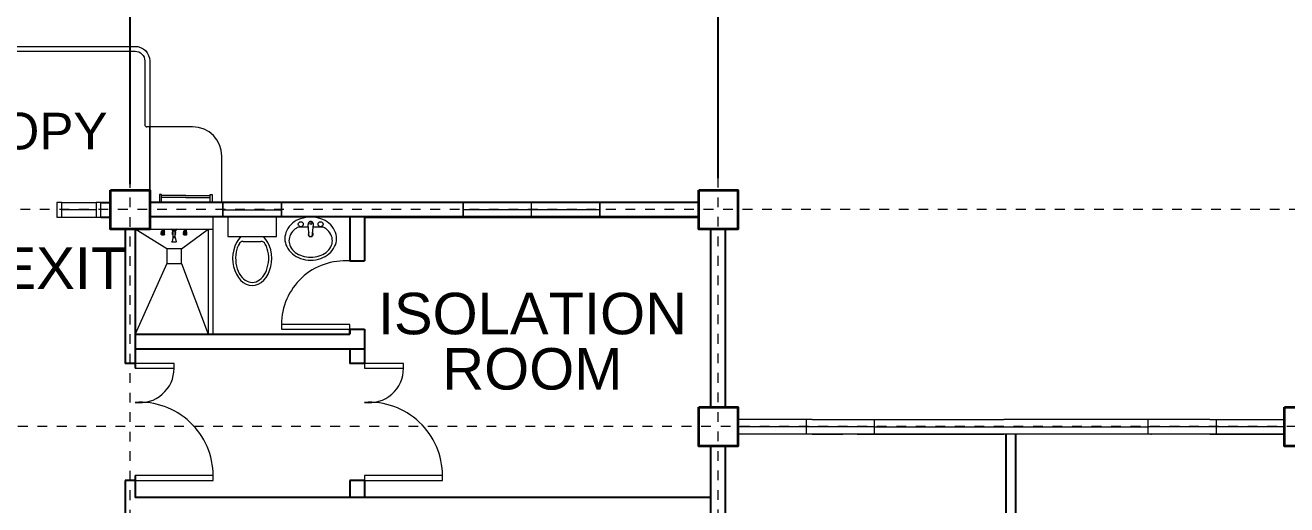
# Model space of a CAD drawing. Header units: millimetres. Extents: x 63005 to 126950, y 36019 to 74749.
# Drawn here: x 63075.6 to 63088.53, y 36163.12 to 36168.03 of the extents above; entities that cross this region are included whole.
import ezdxf

# ---------------------------------------------------------------- set-up
doc = ezdxf.new("R2010")
doc.units = ezdxf.units.MM
doc.header["$LTSCALE"] = 0.04
doc.linetypes.add('PHANTOM', pattern=[2.5, 1.25, -0.25, 0.25, -0.25, 0.25, -0.25])
doc.styles.get("Standard").update_dxf_attribs({"font": 'arial.ttf', "width": 0.8})
doc.styles.add('SWISSLT175', font='swissl.ttf', dxfattribs={"height": 0.175})
doc.dimstyles.new('dimension', dxfattribs={"dimtxt": 0.9, "dimasz": 0.3, "dimexe": 0.18, "dimexo": 0.0625, "dimgap": 0.09, "dimtad": 0, "dimzin": 0, "dimdsep": 46, "dimtxsty": 'Standard', "dimblk": 'OBLIQUE', "dimcen": 0.09, "dimclrd": 256, "dimclre": 256, "dimclrt": 256, "dimadec": 0, "dimazin": 0, "dimtfac": 1, "dimtofl": 0, "dimtmove": 0, "dimatfit": 3, "dimldrblk": 'OBLIQUE', "dimfxl": 1, "dimtolj": 1, "dimtzin": 0, "dimarcsym": 0})

# ---------------------------------------------------------------- blocks, each defined once
blk = doc.blocks.new('_Oblique')
at = {"color": 0, "linetype": 'ByBlock', "lineweight": -2}
blk.add_line((-0.5, -0.5), (0.5, 0.5), dxfattribs=at)
blk = doc.blocks.new('*D366')
at = {"lineweight": -2, "transparency": 16777216}
for p, q in [((63073.577, 36166.402), (63073.577, 36169.472)), ((63076.677, 36166.402), (63076.677, 36169.472)), ((63073.577, 36169.292), (63074.103, 36169.292)), ((63076.677, 36169.292), (63076.15, 36169.292))]:
    blk.add_line(p, q, dxfattribs=at)
at = {"layer": 'Defpoints', "color": 0, "linetype": 'ByBlock', "lineweight": 25, "transparency": 16777216}
for p in [(63076.677, 36169.292), (63073.577, 36166.339), (63076.677, 36166.339)]:
    blk.add_point(p, dxfattribs=at)
at = {"linetype": 'ByBlock', "lineweight": -2, "transparency": 16777216, "xscale": 0.3, "yscale": 0.3, "zscale": 0.3, "rotation": 180}
blk.add_blockref('_Oblique', (63073.577, 36169.292), dxfattribs=at)
at = {"linetype": 'ByBlock', "lineweight": -2, "transparency": 16777216, "xscale": 0.3, "yscale": 0.3, "zscale": 0.3}
blk.add_blockref('_Oblique', (63076.677, 36169.292), dxfattribs=at)
at = {"linetype": 'ByBlock', "lineweight": 5, "transparency": 16777216, "insert": (63075.127, 36169.292), "char_height": 0.9, "attachment_point": 5}
blk.add_mtext('\\A1;3.10', dxfattribs=at)
blk = doc.blocks.new('*D367')
at = {"lineweight": -2, "transparency": 16777216}
for p, q in [((63076.677, 36166.402), (63076.677, 36169.472)), ((63082.702, 36166.464), (63082.702, 36169.472)), ((63076.677, 36169.292), (63078.663, 36169.292)), ((63082.702, 36169.292), (63080.715, 36169.292))]:
    blk.add_line(p, q, dxfattribs=at)
at = {"layer": 'Defpoints', "color": 0, "linetype": 'ByBlock', "lineweight": 25, "transparency": 16777216}
for p in [(63082.702, 36169.292), (63076.677, 36166.339), (63082.702, 36166.402)]:
    blk.add_point(p, dxfattribs=at)
at = {"linetype": 'ByBlock', "lineweight": -2, "transparency": 16777216, "xscale": 0.3, "yscale": 0.3, "zscale": 0.3, "rotation": 180}
blk.add_blockref('_Oblique', (63076.677, 36169.292), dxfattribs=at)
at = {"linetype": 'ByBlock', "lineweight": -2, "transparency": 16777216, "xscale": 0.3, "yscale": 0.3, "zscale": 0.3}
blk.add_blockref('_Oblique', (63082.702, 36169.292), dxfattribs=at)
at = {"linetype": 'ByBlock', "lineweight": 5, "transparency": 16777216, "insert": (63079.689, 36169.292), "char_height": 0.9, "attachment_point": 5}
blk.add_mtext('\\A1;6.00', dxfattribs=at)
blk = doc.blocks.new('*D368')
at = {"lineweight": -2, "transparency": 16777216}
for p, q in [((63082.702, 36166.464), (63082.702, 36169.472)), ((63088.702, 36164.18), (63088.702, 36169.472)), ((63082.702, 36169.292), (63084.676, 36169.292)), ((63088.702, 36169.292), (63086.728, 36169.292))]:
    blk.add_line(p, q, dxfattribs=at)
at = {"layer": 'Defpoints', "color": 0, "linetype": 'ByBlock', "lineweight": 25, "transparency": 16777216}
for p in [(63088.702, 36169.292), (63082.702, 36166.402), (63088.702, 36164.117)]:
    blk.add_point(p, dxfattribs=at)
at = {"linetype": 'ByBlock', "lineweight": -2, "transparency": 16777216, "xscale": 0.3, "yscale": 0.3, "zscale": 0.3, "rotation": 180}
blk.add_blockref('_Oblique', (63082.702, 36169.292), dxfattribs=at)
at = {"linetype": 'ByBlock', "lineweight": -2, "transparency": 16777216, "xscale": 0.3, "yscale": 0.3, "zscale": 0.3}
blk.add_blockref('_Oblique', (63088.702, 36169.292), dxfattribs=at)
at = {"linetype": 'ByBlock', "lineweight": 5, "transparency": 16777216, "insert": (63085.702, 36169.292), "char_height": 0.9, "attachment_point": 5}
blk.add_mtext('\\A1;6.00', dxfattribs=at)

msp = doc.modelspace()

# ---------------------------------------------------------------- linework, layer by layer
at = {"color": 0, "linetype": 'PHANTOM', "lineweight": 5, "transparency": 33554495}
for p, q in [((63076.677, 36125.164), (63076.677, 36174.339)), ((63082.702, 36125.166), (63082.702, 36174.339)), ((63114.252, 36166.142), (63046.877, 36166.139)), ((63098.627, 36163.917), (63050.876, 36163.915))]:
    msp.add_line(p, q, dxfattribs=at)
at = {"color": 0, "linetype": 'ByBlock', "lineweight": 9}
for p, q in [((63077.317, 36166.989), (63076.847, 36166.989)), ((63077.617, 36166.214), (63077.617, 36166.689)), ((63076.877, 36166.214), (63077.627, 36166.214)), ((63076.997, 36166.294), (63076.977, 36166.294)), ((63076.977, 36166.294), (63076.977, 36166.214)), ((63076.997, 36166.214), (63076.997, 36166.294)), ((63077.247, 36166.284), (63076.997, 36166.284)), ((63077.247, 36166.264), (63076.997, 36166.264)), ((63077.247, 36166.284), (63077.497, 36166.284)), ((63077.247, 36166.264), (63077.497, 36166.264)), ((63077.497, 36166.214), (63077.497, 36166.294)), ((63077.497, 36166.294), (63077.517, 36166.294)), ((63077.517, 36166.294), (63077.517, 36166.214)), ((63077.517, 36166.214), (63077.617, 36166.214)), ((63077.627, 36166.214), (63077.627, 36166.065)), ((63078.227, 36166.065), (63078.227, 36166.215)), ((63081.489, 36166.215), (63080.089, 36166.215)), ((63080.089, 36166.215), (63080.089, 36166.064)), ((63080.789, 36166.064), (63080.789, 36166.215)), ((63081.489, 36166.064), (63081.489, 36166.215)), ((63077.627, 36166.14), (63078.227, 36166.14)), ((63077.627, 36166.065), (63078.227, 36166.065)), ((63081.489, 36166.14), (63080.089, 36166.139)), ((63076.877, 36165.939), (63077.527, 36165.939)), ((63080.789, 36166.064), (63081.489, 36166.064)), ((63083.664, 36163.99), (63082.902, 36163.99)), ((63082.902, 36163.99), (63082.902, 36163.99)), ((63084.302, 36163.915), (63082.902, 36163.915)), ((63083.602, 36163.99), (63083.602, 36163.84)), ((63083.664, 36163.99), (63084.864, 36163.99)), ((63084.302, 36163.84), (63084.302, 36163.99)), ((63084.302, 36163.915), (63087.102, 36163.915)), ((63084.864, 36163.99), (63085.627, 36163.99)), ((63085.777, 36163.99), (63085.627, 36163.99)), ((63086.539, 36163.99), (63085.777, 36163.99)), ((63087.739, 36163.99), (63086.539, 36163.99)), ((63087.102, 36163.99), (63087.102, 36163.84)), ((63088.502, 36163.915), (63087.102, 36163.915)), ((63087.739, 36163.99), (63088.502, 36163.99)), ((63087.802, 36163.99), (63087.802, 36163.84)), ((63088.502, 36163.84), (63082.902, 36163.84)), ((63083.664, 36163.84), (63083.977, 36163.84)), ((63084.127, 36163.84), (63084.864, 36163.84)), ((63084.864, 36163.84), (63085.627, 36163.84)), ((63086.539, 36163.84), (63085.777, 36163.84)), ((63087.739, 36163.84), (63086.539, 36163.84)), ((63087.739, 36163.84), (63088.502, 36163.84)), ((63082.627, 36163.19), (63082.627, 36163.717))]:
    msp.add_line(p, q, dxfattribs=at)
at = {"color": 1, "linetype": 'ByBlock', "lineweight": 13}
for p, q in [((63075.977, 36166.214), (63076.327, 36166.214)), ((63076.327, 36166.139), (63075.977, 36166.139)), ((63075.977, 36166.064), (63076.327, 36166.064))]:
    msp.add_line(p, q, dxfattribs=at)
at = {"color": 4, "linetype": 'ByBlock', "lineweight": 25}
for p, q in [((63076.377, 36166.214), (63076.477, 36166.214)), ((63082.502, 36166.215), (63076.877, 36166.214)), ((63082.502, 36166.065), (63076.877, 36166.065)), ((63076.377, 36166.064), (63076.477, 36166.064)), ((63076.627, 36165.939), (63076.627, 36164.565)), ((63076.727, 36165.939), (63076.727, 36164.514)), ((63079.077, 36166.064), (63082.502, 36166.064)), ((63082.627, 36164.117), (63082.627, 36165.941)), ((63082.777, 36164.117), (63082.777, 36165.941)), ((63076.727, 36164.565), (63076.627, 36164.565)), ((63085.652, 36157.19), (63085.652, 36163.84)), ((63085.752, 36157.19), (63085.752, 36163.84)), ((63082.627, 36160.342), (63082.627, 36163.717)), ((63082.777, 36160.342), (63082.777, 36163.717)), ((63076.627, 36163.364), (63076.627, 36163.14)), ((63076.727, 36163.364), (63076.627, 36163.364)), ((63076.727, 36163.414), (63076.727, 36163.19)), ((63076.627, 36163.14), (63076.627, 36162.889)), ((63082.627, 36163.19), (63076.727, 36163.19))]:
    msp.add_line(p, q, dxfattribs=at)
at = {"color": 0, "linetype": 'ByBlock', "lineweight": 9, "ltscale": 0.3}
for p, q in [((63077.052, 36165.739), (63076.727, 36165.939)), ((63077.202, 36165.739), (63077.477, 36165.939)), ((63077.052, 36165.589), (63076.727, 36164.864)), ((63077.202, 36165.589), (63077.477, 36164.864))]:
    msp.add_line(p, q, dxfattribs=at)
at = {"lineweight": 9}
for p, q in [((63076.996, 36165.939), (63077.03, 36165.939)), ((63076.996, 36165.939), (63077.03, 36165.939)), ((63076.996, 36165.939), (63077, 36165.932)), ((63076.996, 36165.939), (63076.996, 36165.939)), ((63077.03, 36165.939), (63077.027, 36165.932)), ((63077.03, 36165.939), (63077.03, 36165.939)), ((63077.109, 36165.934), (63077.098, 36165.939)), ((63077.098, 36165.939), (63077.156, 36165.939)), ((63077.156, 36165.939), (63077.144, 36165.934)), ((63077.223, 36165.939), (63077.223, 36165.939)), ((63077.223, 36165.939), (63077.227, 36165.932)), ((63077.223, 36165.939), (63077.257, 36165.939)), ((63077.223, 36165.939), (63077.257, 36165.939)), ((63077.257, 36165.939), (63077.254, 36165.932)), ((63077.257, 36165.939), (63077.257, 36165.939)), ((63077.677, 36166.064), (63077.677, 36165.864)), ((63078.177, 36166.064), (63077.677, 36166.064)), ((63078.177, 36165.864), (63078.177, 36166.064)), ((63078.512, 36165.866), (63078.499, 36165.988)), ((63078.541, 36165.866), (63078.555, 36165.988)), ((63076.996, 36165.906), (63076.999, 36165.91)), ((63076.996, 36165.884), (63076.996, 36165.906)), ((63076.996, 36165.884), (63077.03, 36165.884)), ((63077, 36165.882), (63076.996, 36165.884)), ((63076.999, 36165.918), (63077, 36165.92)), ((63076.999, 36165.918), (63077.027, 36165.918)), ((63076.999, 36165.912), (63076.999, 36165.918)), ((63077, 36165.932), (63077.027, 36165.932)), ((63077, 36165.92), (63077.026, 36165.92)), ((63077, 36165.906), (63077.007, 36165.906)), ((63077, 36165.893), (63077, 36165.905)), ((63077, 36165.882), (63077.026, 36165.882)), ((63077, 36165.881), (63077, 36165.882)), ((63077, 36165.881), (63077.026, 36165.881)), ((63077.002, 36165.932), (63077.002, 36165.92)), ((63077.007, 36165.893), (63077.007, 36165.905)), ((63077.026, 36165.906), (63077.019, 36165.906)), ((63077.019, 36165.893), (63077.019, 36165.905)), ((63077.025, 36165.932), (63077.025, 36165.92)), ((63077.027, 36165.918), (63077.026, 36165.92)), ((63077.026, 36165.893), (63077.026, 36165.905)), ((63077.026, 36165.882), (63077.03, 36165.884)), ((63077.026, 36165.881), (63077.026, 36165.882)), ((63077.027, 36165.912), (63077.027, 36165.918)), ((63077.03, 36165.906), (63077.028, 36165.91)), ((63077.03, 36165.884), (63077.03, 36165.906)), ((63077.114, 36165.854), (63077.106, 36165.812)), ((63077.146, 36165.807), (63077.107, 36165.807)), ((63077.144, 36165.934), (63077.109, 36165.934)), ((63077.109, 36165.924), (63077.109, 36165.934)), ((63077.109, 36165.934), (63077.144, 36165.934)), ((63077.144, 36165.924), (63077.109, 36165.924)), ((63077.11, 36165.906), (63077.112, 36165.91)), ((63077.11, 36165.884), (63077.11, 36165.906)), ((63077.11, 36165.884), (63077.119, 36165.884)), ((63077.114, 36165.882), (63077.11, 36165.884)), ((63077.113, 36165.918), (63077.114, 36165.92)), ((63077.113, 36165.918), (63077.119, 36165.918)), ((63077.113, 36165.912), (63077.113, 36165.918)), ((63077.114, 36165.92), (63077.119, 36165.92)), ((63077.114, 36165.906), (63077.119, 36165.906)), ((63077.114, 36165.893), (63077.114, 36165.905)), ((63077.114, 36165.882), (63077.119, 36165.882)), ((63077.114, 36165.881), (63077.114, 36165.882)), ((63077.114, 36165.881), (63077.119, 36165.881)), ((63077.114, 36165.862), (63077.114, 36165.854)), ((63077.139, 36165.862), (63077.114, 36165.862)), ((63077.114, 36165.854), (63077.139, 36165.854)), ((63077.114, 36165.854), (63077.139, 36165.854)), ((63077.115, 36165.924), (63077.115, 36165.92)), ((63077.119, 36165.862), (63077.119, 36165.924)), ((63077.119, 36165.924), (63077.134, 36165.924)), ((63077.134, 36165.924), (63077.134, 36165.862)), ((63077.134, 36165.92), (63077.14, 36165.92)), ((63077.134, 36165.918), (63077.141, 36165.918)), ((63077.14, 36165.906), (63077.134, 36165.906)), ((63077.134, 36165.884), (63077.143, 36165.884)), ((63077.134, 36165.882), (63077.14, 36165.882)), ((63077.134, 36165.881), (63077.14, 36165.881)), ((63077.138, 36165.924), (63077.138, 36165.92)), ((63077.139, 36165.854), (63077.139, 36165.862)), ((63077.139, 36165.854), (63077.148, 36165.812)), ((63077.141, 36165.918), (63077.14, 36165.92)), ((63077.14, 36165.893), (63077.14, 36165.905)), ((63077.14, 36165.882), (63077.143, 36165.884)), ((63077.14, 36165.881), (63077.14, 36165.882)), ((63077.141, 36165.912), (63077.141, 36165.918)), ((63077.143, 36165.906), (63077.141, 36165.91)), ((63077.143, 36165.884), (63077.143, 36165.906)), ((63077.144, 36165.934), (63077.144, 36165.924)), ((63077.224, 36165.906), (63077.226, 36165.91)), ((63077.224, 36165.884), (63077.224, 36165.906)), ((63077.227, 36165.882), (63077.224, 36165.884)), ((63077.224, 36165.884), (63077.257, 36165.884)), ((63077.226, 36165.918), (63077.227, 36165.92)), ((63077.226, 36165.912), (63077.226, 36165.918)), ((63077.226, 36165.918), (63077.254, 36165.918)), ((63077.227, 36165.932), (63077.254, 36165.932)), ((63077.227, 36165.92), (63077.254, 36165.92)), ((63077.227, 36165.906), (63077.235, 36165.906)), ((63077.227, 36165.893), (63077.227, 36165.905)), ((63077.227, 36165.881), (63077.227, 36165.882)), ((63077.227, 36165.882), (63077.253, 36165.882)), ((63077.227, 36165.881), (63077.253, 36165.881)), ((63077.229, 36165.932), (63077.229, 36165.92)), ((63077.234, 36165.893), (63077.234, 36165.905)), ((63077.254, 36165.906), (63077.246, 36165.906)), ((63077.246, 36165.893), (63077.246, 36165.905)), ((63077.252, 36165.932), (63077.252, 36165.92)), ((63077.253, 36165.893), (63077.253, 36165.905)), ((63077.253, 36165.882), (63077.257, 36165.884)), ((63077.253, 36165.881), (63077.253, 36165.882)), ((63077.254, 36165.918), (63077.254, 36165.92)), ((63077.254, 36165.912), (63077.254, 36165.918)), ((63077.257, 36165.906), (63077.255, 36165.91)), ((63077.257, 36165.884), (63077.257, 36165.906)), ((63077.677, 36165.864), (63078.177, 36165.864)), ((63077.836, 36165.814), (63078.017, 36165.814))]:
    msp.add_line(p, q, dxfattribs=at)
at = {"color": 4, "lineweight": 25, "ltscale": 0.3}
for p, q in [((63078.927, 36166.064), (63078.927, 36165.614)), ((63079.077, 36166.064), (63079.077, 36165.614)), ((63078.927, 36164.914), (63078.927, 36164.864)), ((63079.077, 36164.914), (63079.077, 36164.714)), ((63076.727, 36164.864), (63078.927, 36164.864)), ((63076.727, 36164.714), (63079.077, 36164.714))]:
    msp.add_line(p, q, dxfattribs=at)
at = {"color": 4, "linetype": 'Continuous', "lineweight": 25}
for p, q in [((63078.927, 36165.614), (63079.077, 36165.614)), ((63078.927, 36164.864), (63078.927, 36164.914)), ((63078.927, 36164.914), (63079.077, 36164.914)), ((63078.927, 36164.714), (63078.927, 36164.564)), ((63079.077, 36164.714), (63079.077, 36164.564)), ((63079.077, 36164.564), (63078.927, 36164.564)), ((63078.927, 36163.364), (63078.927, 36163.189)), ((63079.077, 36163.364), (63078.927, 36163.364)), ((63079.077, 36163.364), (63079.077, 36163.189))]:
    msp.add_line(p, q, dxfattribs=at)
at = {"color": 0, "linetype": 'ByBlock', "lineweight": 9}
for points in [[(63073.777, 36166.214), (63073.777, 36167.664, -0.414214), (63073.927, 36167.814), (63076.727, 36167.814, -0.414214), (63076.877, 36167.664), (63076.877, 36166.339), (63076.877, 36166.989)], [(63073.827, 36166.214), (63073.827, 36167.664, -0.414214), (63073.927, 36167.764), (63076.727, 36167.764, -0.414214), (63076.827, 36167.664), (63076.827, 36167.009)]]:
    msp.add_lwpolyline(points, format="xyb", dxfattribs=at)
at = {"color": 4, "linetype": 'ByBlock', "lineweight": 35}
for points in [[(63076.477, 36166.339), (63076.877, 36166.339), (63076.877, 36165.939), (63076.477, 36165.939)], [(63082.502, 36166.341), (63082.902, 36166.341), (63082.902, 36165.941), (63082.502, 36165.941)], [(63082.502, 36164.117), (63082.902, 36164.117), (63082.902, 36163.717), (63082.502, 36163.717)], [(63088.502, 36164.117), (63088.902, 36164.117), (63088.902, 36163.717), (63088.502, 36163.717)]]:
    msp.add_lwpolyline(points, close=True, dxfattribs=at)
at = {"color": 1, "linetype": 'ByBlock', "lineweight": 13}
for points in [[(63075.927, 36166.214), (63075.927, 36166.064), (63075.977, 36166.064), (63075.977, 36166.214)], [(63076.327, 36166.214), (63076.327, 36166.064), (63076.377, 36166.064), (63076.377, 36166.214)]]:
    msp.add_lwpolyline(points, close=True, dxfattribs=at)
at = {"lineweight": 9}
for points in [[(63077.627, 36166.214), (63078.227, 36166.214), (63078.227, 36166.065), (63077.627, 36166.065)], [(63080.089, 36166.215), (63081.489, 36166.215), (63081.489, 36166.065), (63080.089, 36166.065)]]:
    msp.add_lwpolyline(points, close=True, dxfattribs=at)
at = {"color": 0, "linetype": 'ByBlock', "lineweight": 9, "ltscale": 0.3}
msp.add_lwpolyline([(63077.477, 36165.939), (63077.477, 36164.864), (63077.527, 36164.864), (63077.527, 36166.064), (63077.527, 36166.064)], dxfattribs=at)
at = {"lineweight": 9}
msp.add_lwpolyline([(63078.262, 36165.843, 0.11576), (63078.281, 36165.761, 0.104047), (63078.339, 36165.687, 0.090875), (63078.423, 36165.64, 0.083344), (63078.527, 36165.622, 0.083344), (63078.63, 36165.64, 0.090875), (63078.714, 36165.687, 0.104047), (63078.772, 36165.761, 0.11576), (63078.792, 36165.843, 0.11576), (63078.772, 36165.926, 0.104047), (63078.714, 36166, 0.090875), (63078.63, 36166.047, 0.083344), (63078.527, 36166.064, 0.083344), (63078.423, 36166.047, 0.090875), (63078.339, 36166, 0.104047), (63078.281, 36165.926, 0.11576)], format="xyb", close=True, dxfattribs=at)
for points in [[(63078.304, 36165.822, 0.124838), (63078.32, 36165.76, 0.105788), (63078.369, 36165.702, 0.086697), (63078.439, 36165.666, 0.076776), (63078.527, 36165.652, 0.076776), (63078.614, 36165.666, 0.086697), (63078.684, 36165.702, 0.105788), (63078.733, 36165.76, 0.124838), (63078.749, 36165.822, 0.124838), (63078.733, 36165.885, 0.105788), (63078.684, 36165.943, 0.040067), (63078.653, 36165.962), (63078.551, 36165.962, 0.040067)], [(63078.502, 36165.962), (63078.4, 36165.962, 0.040067), (63078.369, 36165.943, 0.105788), (63078.32, 36165.885, 0.124838), (63078.304, 36165.822, 0.124838)]]:
    msp.add_lwpolyline(points, format="xyb", dxfattribs=at)
at = {"color": 0, "linetype": 'ByBlock', "lineweight": 9, "ltscale": 0.03}
msp.add_lwpolyline([(63077.202, 36165.739), (63077.052, 36165.739), (63077.052, 36165.589), (63077.202, 36165.589)], close=True, dxfattribs=at)
at = {"color": 1, "lineweight": 13, "ltscale": 0.03}
for points in [[(63078.927, 36164.914), (63078.927, 36164.964), (63078.227, 36164.964), (63078.227, 36164.914)], [(63076.727, 36164.564), (63076.727, 36164.514), (63077.127, 36164.514), (63077.127, 36164.564)], [(63079.077, 36164.564), (63079.077, 36164.514), (63079.477, 36164.514), (63079.477, 36164.564)], [(63076.727, 36163.414), (63076.727, 36163.364), (63077.527, 36163.364), (63077.527, 36163.414)], [(63079.077, 36163.414), (63079.077, 36163.364), (63079.877, 36163.364), (63079.877, 36163.414)]]:
    msp.add_lwpolyline(points, close=True, dxfattribs=at)
at = {"lineweight": 9}
for centre, radius in [((63078.425, 36165.991), 0.0255), ((63078.527, 36165.998), 0.0095), ((63078.628, 36165.991), 0.0255)]:
    msp.add_circle(centre, radius, dxfattribs=at)
at = {"color": 0, "linetype": 'ByBlock', "lineweight": 9}
for centre, radius, start, end in [((63076.847, 36167.009), 0.02, 180, 270), ((63077.317, 36166.689), 0.3, 0, 90)]:
    msp.add_arc(centre, radius, start, end, dxfattribs=at)
at = {"lineweight": 9}
for centre, radius, start, end in [((63078.527, 36165.991), 0.028, 353.7545, 186.2455), ((63077.836, 36165.764), 0.05, 90, 151.8499), ((63078.017, 36165.764), 0.05, 28.0084, 90), ((63078.527, 36165.889), 0.025, 138.7978, 233.6932), ((63078.527, 36165.96), 0.0948, 261.2026, 278.7974), ((63078.527, 36165.889), 0.025, 251.3793, 288.6207), ((63078.527, 36165.889), 0.025, 306.3068, 41.2022)]:
    msp.add_arc(centre, radius, start, end, dxfattribs=at)
at = {"color": 1, "lineweight": 13, "ltscale": 0.03}
for centre, radius, start, end in [((63078.879, 36164.964), 0.652, 85.7578, 180), ((63076.774, 36164.514), 0.353, 262.3719, 0), ((63079.124, 36164.514), 0.353, 262.3719, 0), ((63076.775, 36163.414), 0.752, 0, 93.6952), ((63079.125, 36163.414), 0.752, 0, 93.6952)]:
    msp.add_arc(centre, radius, start, end, dxfattribs=at)
at = {"lineweight": 9}
for centre, major_axis, ratio, start_param, end_param in [((63076.987, 36165.894), (-0.00896, 0.00896), 1, 3.15309, 3.864175), ((63076.985, 36165.899), (0.0118, 0.0118), 1, 6.018417, 6.150642), ((63076.995, 36165.912), (0.00268, 0.00268), 1, 5.003733, 5.497675), ((63076.996, 36165.905), (0.00268, 0.00268), 1, 5.497675, 6.125314), ((63077.011, 36165.905), (-0.00268, 0.00268), 1, 0.157647, 0.785286), ((63077.017, 36165.894), (-0.00738, 0.00738), 1, 0.858879, 1.643677), ((63077.018, 36165.9), (0.00887, 0.00887), 1, 1.36743, 1.728443), ((63077.013, 36165.907), (-0.00268, 0.00268), 1, -1.367654, -0.203367), ((63077.013, 36165.889), (-0.00268, 0.00268), 1, 1.643677, 3.068487), ((63077.008, 36165.9), (0.00887, 0.00887), 1, 6.125314, 6.486327), ((63077.009, 36165.894), (0.00738, 0.00738), 1, 4.639283, 5.424081), ((63077.015, 36165.905), (-0.00268, 0.00268), 1, 3.926878, 4.554518), ((63077.03, 36165.905), (0.00268, 0.00268), 1, 1.728443, 2.356082), ((63077.039, 36165.894), (0.00896, 0.00896), 1, 2.418785, 3.129871), ((63077.031, 36165.912), (0.00268, 0.00268), 1, 2.356082, 2.850023), ((63077.041, 36165.899), (-0.0118, 0.0118), 1, 0.132318, 0.264544), ((63077.101, 36165.894), (-0.00896, 0.00896), 1, 3.15309, 3.864175), ((63077.109, 36165.912), (-0.00268, 0.00268), 1, 3.432937, 3.926878), ((63077.099, 36165.899), (0.0118, 0.0118), 1, 6.018417, 6.150642), ((63077.11, 36165.905), (-0.00268, 0.00268), 1, 3.926878, 4.554518), ((63077.144, 36165.905), (-0.00268, 0.00268), 1, 0.157647, 0.785286), ((63077.153, 36165.894), (-0.00896, 0.00896), 1, 0.847989, 1.559075), ((63077.145, 36165.912), (-0.00268, 0.00268), 1, 0.785286, 1.279227), ((63077.155, 36165.899), (0.0118, 0.0118), 1, 1.703115, 1.83534), ((63077.144, 36165.811), (0.00268, 0.00268), 1, 4.495711, 5.865773), ((63077.215, 36165.894), (-0.00896, 0.00896), 1, 3.15309, 3.864175), ((63077.212, 36165.899), (-0.0118, 0.0118), 1, 4.44762, 4.579846), ((63077.223, 36165.912), (0.00268, 0.00268), 1, 5.003733, 5.497675), ((63077.224, 36165.905), (0.00268, 0.00268), 1, 5.497675, 6.125314), ((63077.238, 36165.905), (-0.00268, 0.00268), 1, 0.157647, 0.785286), ((63077.245, 36165.894), (-0.00738, 0.00738), 1, 0.858879, 1.643677), ((63077.245, 36165.9), (0.00887, 0.00887), 1, 1.36743, 1.728443), ((63077.24, 36165.907), (-0.00268, 0.00268), 1, -1.367654, -0.203367), ((63077.24, 36165.888), (-0.00268, 0.00268), 1, 1.643677, 3.068487), ((63077.236, 36165.9), (0.00887, 0.00887), 1, 6.125314, 6.486327), ((63077.236, 36165.894), (0.00738, 0.00738), 1, 4.639283, 5.424081), ((63077.243, 36165.905), (-0.00268, 0.00268), 1, 3.926878, 4.554518), ((63077.257, 36165.905), (0.00268, 0.00268), 1, 1.728443, 2.356082), ((63077.266, 36165.894), (0.00896, 0.00896), 1, 2.418785, 3.129871), ((63077.258, 36165.912), (0.00268, 0.00268), 1, 2.356082, 2.850023), ((63077.269, 36165.899), (-0.0118, 0.0118), 1, 0.132318, 0.264544), ((63077.927, 36165.639), (0, 0.275), 0.727273, 0.612555, 5.670631)]:
    msp.add_ellipse(centre, major_axis=major_axis, ratio=ratio, start_param=start_param, end_param=end_param, dxfattribs=at)
at = {"lineweight": 9, "extrusion": (4.99074e-41, -2.88216e-41, -1)}
msp.add_ellipse((63077.109, 36165.811), major_axis=(0.00268, 0.00268), ratio=1, start_param=2.92514, end_param=4.295202, dxfattribs=at)
at = {"lineweight": 9}
msp.add_open_spline([(63077.792, 36165.788), (63077.783, 36165.772), (63077.776, 36165.753), (63077.749, 36165.662), (63077.754, 36165.575), (63077.812, 36165.444), (63077.862, 36165.402), (63077.96, 36165.389), (63078.012, 36165.415), (63078.086, 36165.526), (63078.104, 36165.61), (63078.088, 36165.723), (63078.077, 36165.758), (63078.061, 36165.788)], degree=3, knots=[0.937253, 0.937253, 0.937253, 0.937253, 1.185372, 1.185372, 2.113864, 2.113864, 3.042356, 3.042356, 3.970847, 3.970847, 4.899339, 4.899339, 5.346062, 5.346062, 5.346062, 5.346062], dxfattribs=at)
at = {"color": 0, "linetype": 'ByBlock', "lineweight": 9}
for p in [(63084.264, 36163.84), (63087.139, 36163.84)]:
    msp.add_point(p, dxfattribs=at)

# ---------------------------------------------------------------- texts
at = {"color": 0, "linetype": 'ByBlock', "lineweight": 9, "ltscale": 0.4, "attachment_point": 5, "line_spacing_factor": 0.8, "style": 'SWISSLT175'}
for s, insert, char_height in [('CANOPY', (63075.339, 36166.943), 0.375), ('FIRE EXIT', (63075.219, 36165.54), 0.425), ('ISOLATION ^JROOM', (63080.798, 36164.789), 0.425)]:
    msp.add_mtext(s, dxfattribs=dict(at, insert=insert, char_height=char_height))

# ---------------------------------------------------------------- dimensions: what is measured, and where the dimension line sits
at = {"color": 0, "linetype": 'ByBlock', "lineweight": 5, "transparency": 33554559}
for base, p1, p2, picture, middle in [((63076.677, 36169.292), (63073.577, 36166.339), (63076.677, 36166.339), '*D366', (63075.127, 36169.292)), ((63088.702, 36169.292), (63082.702, 36166.402), (63088.702, 36164.117), '*D368', (63085.702, 36169.292))]:
    dim = msp.add_linear_dim(base=base, p1=p1, p2=p2, dimstyle='dimension', override={"dimtmove": 1}, dxfattribs=at)
    dim.commit()
    dim.dimension.update_dxf_attribs({"geometry": picture, "text_midpoint": middle})
dim = msp.add_linear_dim(base=(63082.702, 36169.292), p1=(63076.677, 36166.339), p2=(63082.702, 36166.402), text='6.00', dimstyle='dimension', override={"dimtmove": 1}, dxfattribs=at)
dim.commit()
dim.dimension.update_dxf_attribs({"geometry": '*D367', "text_midpoint": (63079.689, 36169.292)})

doc.saveas('drawing.dxf')
